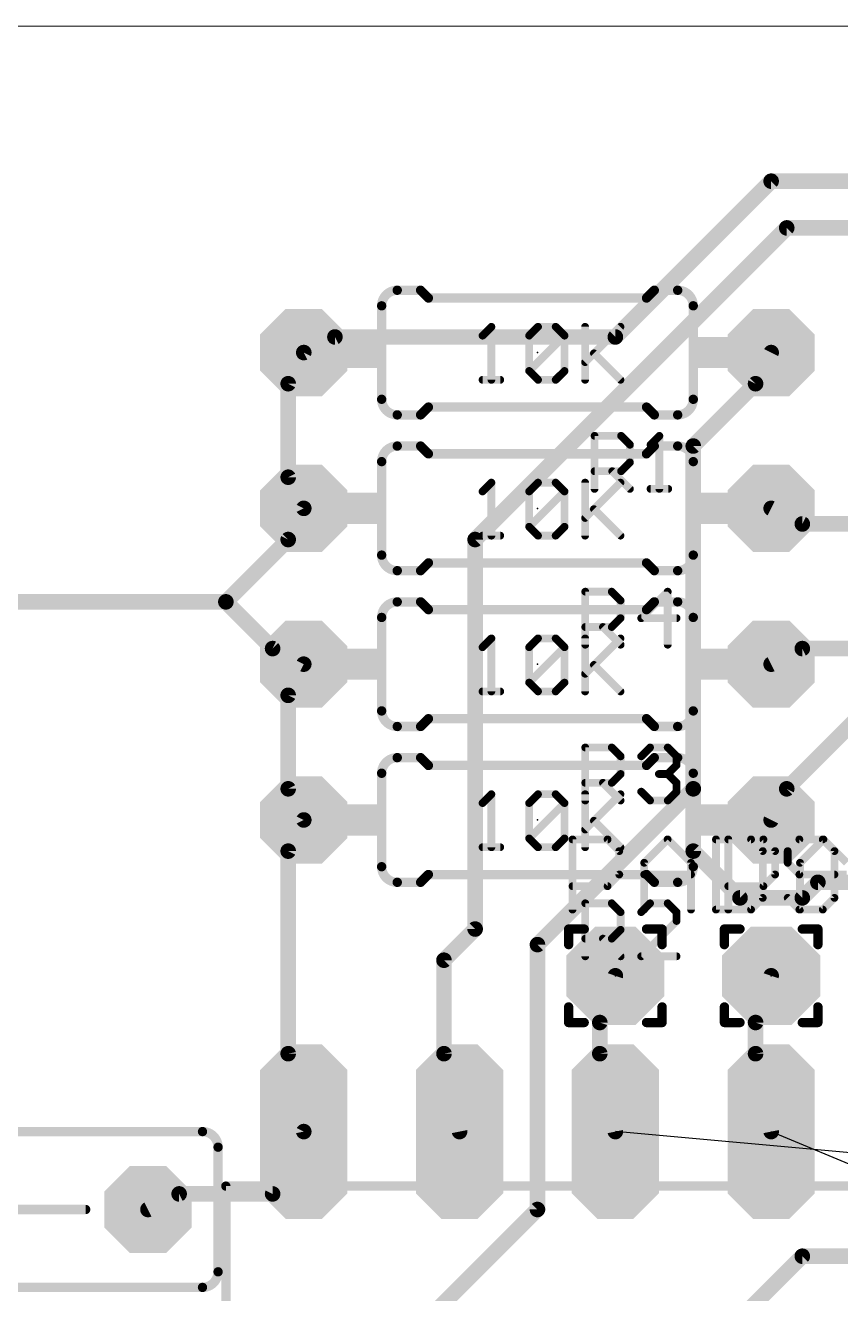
# Model space of a CAD drawing. Extents: x 0 to 127, y -4 to 62.
# Drawn here: x 56.42 to 69.71, y 41.81 to 62.48 of the extents above; entities that cross this region are included whole.
import ezdxf

# ---------------------------------------------------------------- set-up
doc = ezdxf.new("R2010")
doc.units = 0
for name, color, linetype in [('16', 172, 'CONTINUOUS'), ('17', 92, 'CONTINUOUS'), ('19', 52, 'CONTINUOUS'), ('20', 7, 'CONTINUOUS'), ('21', 253, 'CONTINUOUS'), ('23', 7, 'CONTINUOUS'), ('25', 253, 'CONTINUOUS'), ('27', 253, 'CONTINUOUS'), ('51', 253, 'CONTINUOUS')]:
    doc.layers.add(name, color=color, linetype=linetype)

# ---------------------------------------------------------------- blocks, each defined once
blk = doc.blocks.new('OCTAGONP')
at = {"const_width": 0.5}
blk.add_lwpolyline([(-0.25, -0.1036), (-0.25, 0.1036), (-0.1036, 0.25), (0.1036, 0.25), (0.25, 0.1036), (0.25, -0.1036), (0.1036, -0.25), (-0.1036, -0.25), (-0.25, -0.1036), (-0.25, 0.1036)], dxfattribs=at)
blk = doc.blocks.new('LONGP100')
at = {"const_width": 0.5}
blk.add_lwpolyline([(-0.75, -0.1036), (-0.75, 0.1036), (-0.6036, 0.25), (0.6036, 0.25), (0.75, 0.1036), (0.75, -0.1036), (0.6036, -0.25), (-0.6036, -0.25), (-0.75, -0.1036), (-0.75, 0.1036)], dxfattribs=at)
blk = doc.blocks.new('RECT')
blk.add_solid([(-0.5, -0.5), (0.5, -0.5), (-0.5, 0.5), (0.5, 0.5)])

msp = doc.modelspace()

# ---------------------------------------------------------------- linework, layer by layer
at = {"layer": '16', "const_width": 0.254}
for points in [[(68.58, 59.944), (66.04, 57.404)], [(84.582, 59.944), (68.58, 59.944)], [(63.754, 54.102), (68.834, 59.182)], [(68.834, 59.182), (84.328, 59.182)], [(61.468, 57.404), (60.96, 57.15)], [(66.04, 57.404), (61.468, 57.404)], [(60.96, 57.15), (60.706, 56.642)], [(68.326, 56.642), (68.58, 57.15)], [(60.706, 56.642), (60.706, 55.118)], [(67.31, 55.626), (68.326, 56.642)], [(67.31, 50.038), (67.31, 55.626)], [(60.706, 55.118), (60.96, 54.61)], [(60.96, 54.61), (60.706, 54.102)], [(69.088, 54.356), (68.58, 54.61)], [(74.422, 54.356), (69.088, 54.356)], [(60.706, 54.102), (59.69, 53.086)], [(63.754, 47.752), (63.754, 54.102)], [(59.69, 53.086), (53.848, 53.086)], [(59.69, 53.086), (60.452, 52.324)], [(60.452, 52.324), (60.96, 52.07)], [(68.58, 52.07), (69.088, 52.324)], [(69.088, 52.324), (73.914, 52.324)], [(60.96, 52.07), (60.706, 51.562)], [(60.706, 51.562), (60.706, 50.038)], [(70.358, 51.562), (68.834, 50.038)], [(60.706, 50.038), (60.96, 49.53)], [(64.77, 47.498), (67.31, 50.038)], [(67.31, 50.038), (67.31, 49.022)], [(68.834, 50.038), (68.58, 49.53)], [(60.96, 49.53), (60.706, 49.022)], [(60.706, 49.022), (60.706, 45.72)], [(67.31, 49.022), (68.072, 48.26)], [(69.088, 48.26), (69.342, 48.514)], [(69.342, 48.514), (70.612, 48.514)], [(68.072, 48.26), (69.088, 48.26)], [(63.246, 47.244), (63.754, 47.752)], [(64.77, 43.18), (64.77, 47.498)], [(63.246, 45.72), (63.246, 47.244)], [(65.786, 46.228), (66.04, 46.99)], [(68.326, 46.228), (68.58, 46.99)], [(65.786, 45.72), (65.786, 46.228)], [(68.326, 45.72), (68.326, 46.228)], [(60.706, 45.72), (60.96, 44.45)], [(63.5, 44.45), (63.246, 45.72)], [(66.04, 44.45), (65.786, 45.72)], [(68.58, 44.45), (68.326, 45.72)], [(60.96, 44.45), (60.452, 43.434)], [(58.928, 43.434), (58.42, 43.18)], [(60.452, 43.434), (58.928, 43.434)], [(59.69, 38.1), (64.77, 43.18)], [(64.516, 37.846), (69.088, 42.418)], [(69.088, 42.418), (81.788, 42.418)]]:
    msp.add_lwpolyline(points, dxfattribs=at)
at = {"layer": '16', "const_width": 0.127}
for points in [[(68.58, 60.0075, 1), (68.58, 59.8805)], [(68.6249, 59.8991, 1), (68.5351, 59.9889)], [(68.834, 59.2455, 1), (68.834, 59.1185)], [(68.8789, 59.1371, 1), (68.7891, 59.2269)], [(61.468, 57.4675, 1), (61.468, 57.3405)], [(61.4964, 57.3472, 1), (61.4396, 57.4608)], [(65.9951, 57.4489, 1), (66.0849, 57.3591)], [(66.04, 57.3405, 1), (66.04, 57.4675)], [(61.0168, 57.1216, 1), (60.9032, 57.1784)], [(68.6368, 57.1216, 1), (68.5232, 57.1784)], [(60.9316, 57.2068, 1), (60.9884, 57.0932)], [(60.7695, 56.642, 1), (60.6425, 56.642)], [(60.6492, 56.6704, 1), (60.7628, 56.6136)], [(68.2692, 56.6704, 1), (68.3828, 56.6136)], [(68.3709, 56.5971, 1), (68.2811, 56.6869)], [(67.3735, 55.626, 1), (67.2465, 55.626)], [(67.2651, 55.6709, 1), (67.3549, 55.5811)], [(60.7628, 55.1464, 1), (60.6492, 55.0896)], [(60.6425, 55.118, 1), (60.7695, 55.118)], [(61.0168, 54.5816, 1), (60.9032, 54.6384)], [(60.9032, 54.5816, 1), (61.0168, 54.6384)], [(68.6084, 54.6668, 1), (68.5516, 54.5532)], [(69.088, 54.4195, 1), (69.088, 54.2925)], [(69.0596, 54.2992, 1), (69.1164, 54.4128)], [(60.6492, 54.1304, 1), (60.7628, 54.0736)], [(60.7509, 54.0571, 1), (60.6611, 54.1469)], [(63.8175, 54.102, 1), (63.6905, 54.102)], [(63.7091, 54.1469, 1), (63.7989, 54.0571)], [(59.7349, 53.1309, 1), (59.6451, 53.0411)], [(59.6451, 53.1309, 1), (59.7349, 53.0411)], [(59.69, 53.0225, 1), (59.69, 53.1495)], [(60.4804, 52.3808, 1), (60.4236, 52.2672)], [(60.4071, 52.2791, 1), (60.4969, 52.3689)], [(69.088, 52.3875, 1), (69.088, 52.2605)], [(69.1164, 52.2672, 1), (69.0596, 52.3808)], [(61.0168, 52.0416, 1), (60.9032, 52.0984)], [(60.9316, 52.0132, 1), (60.9884, 52.1268)], [(68.5516, 52.1268, 1), (68.6084, 52.0132)], [(60.7695, 51.562, 1), (60.6425, 51.562)], [(60.6492, 51.5904, 1), (60.7628, 51.5336)], [(60.7628, 50.0664, 1), (60.6492, 50.0096)], [(60.6425, 50.038, 1), (60.7695, 50.038)], [(67.3735, 50.038, 1), (67.2465, 50.038)], [(67.2465, 50.038, 1), (67.3735, 50.038)], [(67.3549, 49.9931, 1), (67.2651, 50.0829)], [(68.7891, 50.0829, 1), (68.8789, 49.9931)], [(68.8908, 50.0096, 1), (68.7772, 50.0664)], [(61.0168, 49.5016, 1), (60.9032, 49.5584)], [(60.9032, 49.5016, 1), (61.0168, 49.5584)], [(68.5232, 49.5584, 1), (68.6368, 49.5016)], [(60.7695, 49.022, 1), (60.6425, 49.022)], [(60.6492, 49.0504, 1), (60.7628, 48.9936)], [(67.3549, 49.0669, 1), (67.2651, 48.9771)], [(67.2465, 49.022, 1), (67.3735, 49.022)], [(69.342, 48.5775, 1), (69.342, 48.4505)], [(69.3869, 48.4691, 1), (69.2971, 48.5589)], [(68.072, 48.3235, 1), (68.072, 48.1965)], [(69.088, 48.1965, 1), (69.088, 48.3235)], [(68.0271, 48.2151, 1), (68.1169, 48.3049)], [(69.0431, 48.3049, 1), (69.1329, 48.2151)], [(63.6905, 47.752, 1), (63.8175, 47.752)], [(63.7989, 47.7071, 1), (63.7091, 47.7969)], [(64.8335, 47.498, 1), (64.7065, 47.498)], [(64.7251, 47.5429, 1), (64.8149, 47.4531)], [(63.3095, 47.244, 1), (63.1825, 47.244)], [(63.2011, 47.2889, 1), (63.2909, 47.1991)], [(66.1002, 46.9699, 1), (65.9798, 47.0101)], [(68.6402, 46.9699, 1), (68.5198, 47.0101)], [(65.8495, 46.228, 1), (65.7225, 46.228)], [(68.3895, 46.228, 1), (68.2625, 46.228)], [(65.7258, 46.2481, 1), (65.8462, 46.2079)], [(68.2658, 46.2481, 1), (68.3862, 46.2079)], [(60.7683, 45.7325, 1), (60.6437, 45.7075)], [(60.6425, 45.72, 1), (60.7695, 45.72)], [(63.3083, 45.7325, 1), (63.1837, 45.7075)], [(63.1825, 45.72, 1), (63.3095, 45.72)], [(65.8483, 45.7325, 1), (65.7237, 45.7075)], [(65.7225, 45.72, 1), (65.8495, 45.72)], [(68.3883, 45.7325, 1), (68.2637, 45.7075)], [(68.2625, 45.72, 1), (68.3895, 45.72)], [(60.8977, 44.4375, 1), (61.0223, 44.4625)], [(61.0168, 44.4216, 1), (60.9032, 44.4784)], [(63.4377, 44.4375, 1), (63.5623, 44.4625)], [(65.9777, 44.4375, 1), (66.1023, 44.4625)], [(68.5177, 44.4375, 1), (68.6423, 44.4625)], [(58.928, 43.4975, 1), (58.928, 43.3705)], [(58.9564, 43.3772, 1), (58.8996, 43.4908)], [(60.3952, 43.4624, 1), (60.5088, 43.4056)], [(60.452, 43.3705, 1), (60.452, 43.4975)], [(58.3916, 43.2368, 1), (58.4484, 43.1232)], [(64.7065, 43.18, 1), (64.8335, 43.18)], [(64.8149, 43.1351, 1), (64.7251, 43.2249)], [(69.088, 42.4815, 1), (69.088, 42.3545)], [(69.1329, 42.3731, 1), (69.0431, 42.4629)]]:
    msp.add_lwpolyline(points, format="xyb", dxfattribs=at)
at = {"layer": '19'}
for p, q in [((93.98, 41.91), (66.04, 44.45)), ((68.58, 44.45), (89.408, 35.814))]:
    msp.add_line(p, q, dxfattribs=at)
at = {"layer": '20'}
msp.add_line((126.985, 62.446), (20.066, 62.484), dxfattribs=at)
at = {"layer": '21'}
for points, const_width in [([(62.484, 58.166, 0.4142), (62.23, 57.912)], 0.1524), ([(62.484, 58.2041, 1), (62.484, 58.1279)], 0.0762), ([(62.484, 58.1279, 1), (62.484, 58.2041)], 0.0762), ([(62.8919, 58.1929, 1), (62.8381, 58.1391)], 0.0762), ([(62.865, 58.1279, 1), (62.865, 58.2041)], 0.0762), ([(62.992, 58.0771, 1), (62.992, 58.0009)], 0.0762), ([(62.9651, 58.0121, 1), (63.0189, 58.0659)], 0.0762), ([(66.5211, 58.0659, 1), (66.5749, 58.0121)], 0.0762), ([(66.548, 58.0009, 1), (66.548, 58.0771)], 0.0762), ([(66.675, 58.2041, 1), (66.675, 58.1279)], 0.0762), ([(66.7019, 58.1391, 1), (66.6481, 58.1929)], 0.0762), ([(67.31, 57.912, 0.4142), (67.056, 58.166)], 0.1524), ([(67.056, 58.2041, 1), (67.056, 58.1279)], 0.0762), ([(67.056, 58.1279, 1), (67.056, 58.2041)], 0.0762), ([(62.2681, 57.912, 1), (62.1919, 57.912)], 0.0762), ([(62.1919, 57.912, 1), (62.2681, 57.912)], 0.0762), ([(67.3481, 57.912, 1), (67.2719, 57.912)], 0.0762), ([(67.2719, 57.912, 1), (67.3481, 57.912)], 0.0762), ([(62.23, 56.388, 0.4142), (62.484, 56.134)], 0.1524), ([(62.2681, 56.388, 1), (62.1919, 56.388)], 0.0762), ([(67.056, 56.134, 0.4142), (67.31, 56.388)], 0.1524), ([(67.3481, 56.388, 1), (67.2719, 56.388)], 0.0762), ([(62.1919, 56.388, 1), (62.2681, 56.388)], 0.0762), ([(62.992, 56.2991, 1), (62.992, 56.2229)], 0.0762), ([(63.0189, 56.2341, 1), (62.9651, 56.2879)], 0.0762), ([(66.5749, 56.2879, 1), (66.5211, 56.2341)], 0.0762), ([(66.548, 56.2229, 1), (66.548, 56.2991)], 0.0762), ([(67.2719, 56.388, 1), (67.3481, 56.388)], 0.0762), ([(62.484, 56.1721, 1), (62.484, 56.0959)], 0.0762), ([(62.484, 56.0959, 1), (62.484, 56.1721)], 0.0762), ([(62.8381, 56.1609, 1), (62.8919, 56.1071)], 0.0762), ([(62.865, 56.0959, 1), (62.865, 56.1721)], 0.0762), ([(66.675, 56.1721, 1), (66.675, 56.0959)], 0.0762), ([(66.6481, 56.1071, 1), (66.7019, 56.1609)], 0.0762), ([(67.056, 56.1721, 1), (67.056, 56.0959)], 0.0762), ([(67.056, 56.0959, 1), (67.056, 56.1721)], 0.0762), ([(62.484, 55.626, 0.4142), (62.23, 55.372)], 0.1524), ([(62.484, 55.6641, 1), (62.484, 55.5879)], 0.0762), ([(62.484, 55.5879, 1), (62.484, 55.6641)], 0.0762), ([(62.8919, 55.6529, 1), (62.8381, 55.5991)], 0.0762), ([(62.865, 55.5879, 1), (62.865, 55.6641)], 0.0762), ([(66.675, 55.6641, 1), (66.675, 55.5879)], 0.0762), ([(66.7019, 55.5991, 1), (66.6481, 55.6529)], 0.0762), ([(67.31, 55.372, 0.4142), (67.056, 55.626)], 0.1524), ([(67.056, 55.6641, 1), (67.056, 55.5879)], 0.0762), ([(67.056, 55.5879, 1), (67.056, 55.6641)], 0.0762), ([(62.2681, 55.372, 1), (62.1919, 55.372)], 0.0762), ([(62.992, 55.5371, 1), (62.992, 55.4609)], 0.0762), ([(62.9651, 55.4721, 1), (63.0189, 55.5259)], 0.0762), ([(66.5211, 55.5259, 1), (66.5749, 55.4721)], 0.0762), ([(66.548, 55.4609, 1), (66.548, 55.5371)], 0.0762), ([(67.3481, 55.372, 1), (67.2719, 55.372)], 0.0762), ([(62.1919, 55.372, 1), (62.2681, 55.372)], 0.0762), ([(67.2719, 55.372, 1), (67.3481, 55.372)], 0.0762), ([(62.23, 53.848, 0.4142), (62.484, 53.594)], 0.1524), ([(62.2681, 53.848, 1), (62.1919, 53.848)], 0.0762), ([(62.1919, 53.848, 1), (62.2681, 53.848)], 0.0762), ([(62.992, 53.7591, 1), (62.992, 53.6829)], 0.0762), ([(63.0189, 53.6941, 1), (62.9651, 53.7479)], 0.0762), ([(66.5749, 53.7479, 1), (66.5211, 53.6941)], 0.0762), ([(66.548, 53.6829, 1), (66.548, 53.7591)], 0.0762), ([(67.056, 53.594, 0.4142), (67.31, 53.848)], 0.1524), ([(67.3481, 53.848, 1), (67.2719, 53.848)], 0.0762), ([(67.2719, 53.848, 1), (67.3481, 53.848)], 0.0762), ([(62.484, 53.6321, 1), (62.484, 53.5559)], 0.0762), ([(62.484, 53.5559, 1), (62.484, 53.6321)], 0.0762), ([(62.8381, 53.6209, 1), (62.8919, 53.5671)], 0.0762), ([(62.865, 53.5559, 1), (62.865, 53.6321)], 0.0762), ([(66.675, 53.6321, 1), (66.675, 53.5559)], 0.0762), ([(66.6481, 53.5671, 1), (66.7019, 53.6209)], 0.0762), ([(67.056, 53.6321, 1), (67.056, 53.5559)], 0.0762), ([(67.056, 53.5559, 1), (67.056, 53.6321)], 0.0762), ([(62.484, 53.086, 0.4142), (62.23, 52.832)], 0.1524), ([(62.484, 53.1241, 1), (62.484, 53.0479)], 0.0762), ([(62.484, 53.0479, 1), (62.484, 53.1241)], 0.0762), ([(62.8919, 53.1129, 1), (62.8381, 53.0591)], 0.0762), ([(62.865, 53.0479, 1), (62.865, 53.1241)], 0.0762), ([(66.675, 53.1241, 1), (66.675, 53.0479)], 0.0762), ([(66.7019, 53.0591, 1), (66.6481, 53.1129)], 0.0762), ([(67.31, 52.832, 0.4142), (67.056, 53.086)], 0.1524), ([(67.056, 53.1241, 1), (67.056, 53.0479)], 0.0762), ([(67.056, 53.0479, 1), (67.056, 53.1241)], 0.0762), ([(62.992, 52.9971, 1), (62.992, 52.9209)], 0.0762), ([(62.9651, 52.9321, 1), (63.0189, 52.9859)], 0.0762), ([(66.5211, 52.9859, 1), (66.5749, 52.9321)], 0.0762), ([(66.548, 52.9209, 1), (66.548, 52.9971)], 0.0762), ([(62.2681, 52.832, 1), (62.1919, 52.832)], 0.0762), ([(62.1919, 52.832, 1), (62.2681, 52.832)], 0.0762), ([(67.3481, 52.832, 1), (67.2719, 52.832)], 0.0762), ([(67.2719, 52.832, 1), (67.3481, 52.832)], 0.0762), ([(62.23, 51.308, 0.4142), (62.484, 51.054)], 0.1524), ([(62.2681, 51.308, 1), (62.1919, 51.308)], 0.0762), ([(62.1919, 51.308, 1), (62.2681, 51.308)], 0.0762), ([(67.056, 51.054, 0.4142), (67.31, 51.308)], 0.1524), ([(67.3481, 51.308, 1), (67.2719, 51.308)], 0.0762), ([(67.2719, 51.308, 1), (67.3481, 51.308)], 0.0762), ([(62.484, 51.0921, 1), (62.484, 51.0159)], 0.0762), ([(62.484, 51.0159, 1), (62.484, 51.0921)], 0.0762), ([(62.8381, 51.0809, 1), (62.8919, 51.0271)], 0.0762), ([(62.865, 51.0159, 1), (62.865, 51.0921)], 0.0762), ([(62.992, 51.2191, 1), (62.992, 51.1429)], 0.0762), ([(63.0189, 51.1541, 1), (62.9651, 51.2079)], 0.0762), ([(66.5749, 51.2079, 1), (66.5211, 51.1541)], 0.0762), ([(66.548, 51.1429, 1), (66.548, 51.2191)], 0.0762), ([(66.675, 51.0921, 1), (66.675, 51.0159)], 0.0762), ([(66.6481, 51.0271, 1), (66.7019, 51.0809)], 0.0762), ([(67.056, 51.0921, 1), (67.056, 51.0159)], 0.0762), ([(67.056, 51.0159, 1), (67.056, 51.0921)], 0.0762), ([(62.484, 50.546, 0.4142), (62.23, 50.292)], 0.1524), ([(62.484, 50.5841, 1), (62.484, 50.5079)], 0.0762), ([(62.484, 50.5079, 1), (62.484, 50.5841)], 0.0762), ([(62.8919, 50.5729, 1), (62.8381, 50.5191)], 0.0762), ([(62.865, 50.5079, 1), (62.865, 50.5841)], 0.0762), ([(62.992, 50.4571, 1), (62.992, 50.3809)], 0.0762), ([(62.9651, 50.3921, 1), (63.0189, 50.4459)], 0.0762), ([(66.5211, 50.4459, 1), (66.5749, 50.3921)], 0.0762), ([(66.548, 50.3809, 1), (66.548, 50.4571)], 0.0762), ([(66.675, 50.5841, 1), (66.675, 50.5079)], 0.0762), ([(66.7019, 50.5191, 1), (66.6481, 50.5729)], 0.0762), ([(67.31, 50.292, 0.4142), (67.056, 50.546)], 0.1524), ([(67.056, 50.5841, 1), (67.056, 50.5079)], 0.0762), ([(67.056, 50.5079, 1), (67.056, 50.5841)], 0.0762), ([(62.2681, 50.292, 1), (62.1919, 50.292)], 0.0762), ([(62.1919, 50.292, 1), (62.2681, 50.292)], 0.0762), ([(67.3481, 50.292, 1), (67.2719, 50.292)], 0.0762), ([(67.2719, 50.292, 1), (67.3481, 50.292)], 0.0762), ([(62.23, 48.768, 0.4142), (62.484, 48.514)], 0.1524), ([(62.2681, 48.768, 1), (62.1919, 48.768)], 0.0762), ([(62.1919, 48.768, 1), (62.2681, 48.768)], 0.0762), ([(67.056, 48.514, 0.4142), (67.31, 48.768)], 0.1524), ([(67.3481, 48.768, 1), (67.2719, 48.768)], 0.0762), ([(67.2719, 48.768, 1), (67.3481, 48.768)], 0.0762), ([(62.484, 48.5521, 1), (62.484, 48.4759)], 0.0762), ([(62.484, 48.4759, 1), (62.484, 48.5521)], 0.0762), ([(62.865, 48.4759, 1), (62.865, 48.5521)], 0.0762), ([(62.992, 48.6791, 1), (62.992, 48.6029)], 0.0762), ([(63.0189, 48.6141, 1), (62.9651, 48.6679)], 0.0762), ([(66.5749, 48.6679, 1), (66.5211, 48.6141)], 0.0762), ([(66.548, 48.6029, 1), (66.548, 48.6791)], 0.0762), ([(66.675, 48.5521, 1), (66.675, 48.4759)], 0.0762), ([(67.056, 48.5521, 1), (67.056, 48.4759)], 0.0762), ([(67.056, 48.4759, 1), (67.056, 48.5521)], 0.0762), ([(62.8381, 48.5409, 1), (62.8919, 48.4871)], 0.0762), ([(66.6481, 48.4871, 1), (66.7019, 48.5409)], 0.0762), ([(65.278, 47.7901, 1), (65.278, 47.7139)], 0.0762), ([(65.3161, 47.752, 1), (65.2399, 47.752)], 0.0762), ([(65.532, 47.7139, 1), (65.532, 47.7901)], 0.0762), ([(66.548, 47.7901, 1), (66.548, 47.7139)], 0.0762), ([(66.8401, 47.752, 1), (66.7639, 47.752)], 0.0762), ([(66.802, 47.7139, 1), (66.802, 47.7901)], 0.0762), ([(67.818, 47.7901, 1), (67.818, 47.7139)], 0.0762), ([(67.8561, 47.752, 1), (67.7799, 47.752)], 0.0762), ([(68.072, 47.7139, 1), (68.072, 47.7901)], 0.0762), ([(69.088, 47.7901, 1), (69.088, 47.7139)], 0.0762), ([(69.3801, 47.752, 1), (69.3039, 47.752)], 0.0762), ([(69.342, 47.7139, 1), (69.342, 47.7901)], 0.0762), ([(65.2399, 47.498, 1), (65.3161, 47.498)], 0.0762), ([(66.7639, 47.498, 1), (66.8401, 47.498)], 0.0762), ([(67.7799, 47.498, 1), (67.8561, 47.498)], 0.0762), ([(69.3039, 47.498, 1), (69.3801, 47.498)], 0.0762), ([(65.3161, 46.482, 1), (65.2399, 46.482)], 0.0762), ([(66.8401, 46.482, 1), (66.7639, 46.482)], 0.0762), ([(67.8561, 46.482, 1), (67.7799, 46.482)], 0.0762), ([(69.3801, 46.482, 1), (69.3039, 46.482)], 0.0762), ([(65.278, 46.2661, 1), (65.278, 46.1899)], 0.0762), ([(65.2399, 46.228, 1), (65.3161, 46.228)], 0.0762), ([(65.532, 46.1899, 1), (65.532, 46.2661)], 0.0762), ([(66.548, 46.2661, 1), (66.548, 46.1899)], 0.0762), ([(66.7639, 46.228, 1), (66.8401, 46.228)], 0.0762), ([(66.802, 46.1899, 1), (66.802, 46.2661)], 0.0762), ([(67.818, 46.2661, 1), (67.818, 46.1899)], 0.0762), ([(67.7799, 46.228, 1), (67.8561, 46.228)], 0.0762), ([(68.072, 46.1899, 1), (68.072, 46.2661)], 0.0762), ([(69.088, 46.2661, 1), (69.088, 46.1899)], 0.0762), ([(69.3039, 46.228, 1), (69.3801, 46.228)], 0.0762), ([(69.342, 46.1899, 1), (69.342, 46.2661)], 0.0762), ([(59.563, 44.196, 0.4142), (59.309, 44.45)], 0.1524), ([(59.309, 44.4881, 1), (59.309, 44.4119)], 0.0762), ([(59.309, 44.4119, 1), (59.309, 44.4881)], 0.0762), ([(59.6011, 44.196, 1), (59.5249, 44.196)], 0.0762), ([(59.5249, 44.196, 1), (59.6011, 44.196)], 0.0762), ([(59.69, 43.5991, 1), (59.69, 43.5229)], 0.0762), ([(59.7281, 43.561, 1), (59.6519, 43.561)], 0.0762), ([(57.404, 43.1419, 1), (57.404, 43.2181)], 0.0762), ([(59.309, 41.91, 0.4142), (59.563, 42.164)], 0.1524), ([(59.6011, 42.164, 1), (59.5249, 42.164)], 0.0762), ([(59.5249, 42.164, 1), (59.6011, 42.164)], 0.0762), ([(59.309, 41.9481, 1), (59.309, 41.8719)], 0.0762), ([(59.309, 41.8719, 1), (59.309, 41.9481)], 0.0762)]:
    msp.add_lwpolyline(points, format="xyb", dxfattribs=dict(at, const_width=const_width))
at = {"layer": '21', "const_width": 0.1524}
for points in [[(62.484, 58.166), (62.865, 58.166)], [(62.992, 58.039), (62.865, 58.166)], [(62.992, 58.039), (66.548, 58.039)], [(66.548, 58.039), (66.675, 58.166)], [(67.056, 58.166), (66.675, 58.166)], [(62.23, 57.912), (62.23, 56.388)], [(67.31, 57.912), (67.31, 56.388)], [(62.992, 56.261), (62.865, 56.134)], [(62.992, 56.261), (66.548, 56.261)], [(66.548, 56.261), (66.675, 56.134)], [(62.484, 56.134), (62.865, 56.134)], [(67.056, 56.134), (66.675, 56.134)], [(62.484, 55.626), (62.865, 55.626)], [(62.992, 55.499), (62.865, 55.626)], [(66.548, 55.499), (66.675, 55.626)], [(67.056, 55.626), (66.675, 55.626)], [(62.23, 55.372), (62.23, 53.848)], [(62.992, 55.499), (66.548, 55.499)], [(67.31, 55.372), (67.31, 53.848)], [(62.992, 53.721), (62.865, 53.594)], [(62.992, 53.721), (66.548, 53.721)], [(66.548, 53.721), (66.675, 53.594)], [(62.484, 53.594), (62.865, 53.594)], [(67.056, 53.594), (66.675, 53.594)], [(62.484, 53.086), (62.865, 53.086)], [(62.992, 52.959), (62.865, 53.086)], [(66.548, 52.959), (66.675, 53.086)], [(67.056, 53.086), (66.675, 53.086)], [(62.992, 52.959), (66.548, 52.959)], [(62.23, 52.832), (62.23, 51.308)], [(67.31, 52.832), (67.31, 51.308)], [(62.484, 51.054), (62.865, 51.054)], [(62.992, 51.181), (62.865, 51.054)], [(62.992, 51.181), (66.548, 51.181)], [(66.548, 51.181), (66.675, 51.054)], [(67.056, 51.054), (66.675, 51.054)], [(62.484, 50.546), (62.865, 50.546)], [(62.992, 50.419), (62.865, 50.546)], [(62.992, 50.419), (66.548, 50.419)], [(66.548, 50.419), (66.675, 50.546)], [(67.056, 50.546), (66.675, 50.546)], [(62.23, 50.292), (62.23, 48.768)], [(67.31, 50.292), (67.31, 48.768)], [(62.484, 48.514), (62.865, 48.514)], [(62.992, 48.641), (62.865, 48.514)], [(62.992, 48.641), (66.548, 48.641)], [(66.548, 48.641), (66.675, 48.514)], [(67.056, 48.514), (66.675, 48.514)], [(65.278, 47.752), (65.532, 47.752)], [(65.278, 47.752), (65.278, 47.498)], [(66.802, 47.752), (66.548, 47.752)], [(66.802, 47.752), (66.802, 47.498)], [(67.818, 47.752), (68.072, 47.752)], [(67.818, 47.752), (67.818, 47.498)], [(69.342, 47.752), (69.088, 47.752)], [(69.342, 47.752), (69.342, 47.498)], [(65.278, 46.228), (65.278, 46.482)], [(66.802, 46.482), (66.802, 46.228)], [(67.818, 46.228), (67.818, 46.482)], [(69.342, 46.482), (69.342, 46.228)], [(65.532, 46.228), (65.278, 46.228)], [(66.802, 46.228), (66.548, 46.228)], [(68.072, 46.228), (67.818, 46.228)], [(69.342, 46.228), (69.088, 46.228)], [(59.309, 44.45), (52.451, 44.45)], [(59.563, 42.164), (59.563, 44.196)], [(80.01, 43.561), (59.69, 43.561)], [(59.69, 43.561), (59.69, 41.656)], [(56.2102, 43.18), (57.404, 43.18)], [(52.451, 41.91), (59.309, 41.91)]]:
    msp.add_lwpolyline(points, dxfattribs=at)
at = {"layer": '23'}
for p in [(64.77, 57.15), (64.77, 54.61), (64.77, 52.07), (64.77, 49.53), (66.04, 46.99), (68.58, 46.99)]:
    msp.add_point(p, dxfattribs=at)
at = {"layer": '25', "const_width": 0.0635}
for points in [[(65.7013, 55.8236, 1), (65.7013, 55.7601)], [(65.7331, 55.7918, 1), (65.6696, 55.7918)], [(66.1559, 55.8143, 1), (66.1109, 55.7693)], [(66.1334, 55.7601, 1), (66.1334, 55.8236)], [(66.7892, 55.7918, 1), (66.7257, 55.7918)], [(66.7799, 55.7694, 1), (66.7349, 55.8142)], [(66.3093, 55.6477, 1), (66.2458, 55.6477)], [(66.255, 55.6252, 1), (66.3, 55.6702)], [(66.5909, 55.6701, 1), (66.6359, 55.6253)], [(66.2999, 55.3371, 1), (66.2551, 55.3821)], [(65.7013, 55.2474, 1), (65.7013, 55.1839)], [(66.0119, 55.2381, 1), (65.9669, 55.1931)], [(66.111, 55.2381, 1), (66.1558, 55.1931)], [(66.1334, 55.1839, 1), (66.1334, 55.2474)], [(66.2458, 55.3596, 1), (66.3093, 55.3596)], [(65.6696, 54.9275, 1), (65.7331, 54.9275)], [(66.255, 54.905, 1), (66.3, 54.95)], [(66.6134, 54.9593, 1), (66.6134, 54.8958)], [(66.7257, 54.9275, 1), (66.7892, 54.9275)], [(66.9015, 54.8958, 1), (66.9015, 54.9593)], [(65.5493, 53.2836, 1), (65.5493, 53.2201)], [(65.5811, 53.2518, 1), (65.5176, 53.2518)], [(66.0039, 53.2743, 1), (65.9589, 53.2293)], [(65.9814, 53.2201, 1), (65.9814, 53.2836)], [(66.1573, 53.1077, 1), (66.0938, 53.1077)], [(66.103, 53.0852, 1), (66.148, 53.1302)], [(66.9253, 53.2518, 1), (66.8618, 53.2518)], [(66.916, 53.2294, 1), (66.871, 53.2742)], [(65.5493, 52.7074, 1), (65.5493, 52.6439)], [(65.8599, 52.6981, 1), (65.8149, 52.6531)], [(65.959, 52.6981, 1), (66.0038, 52.6531)], [(65.9814, 52.6439, 1), (65.9814, 52.7074)], [(66.0938, 52.8196, 1), (66.1573, 52.8196)], [(66.1479, 52.7971, 1), (66.1031, 52.8421)], [(66.4614, 52.8514, 1), (66.4614, 52.7878)], [(66.4389, 52.842, 1), (66.4839, 52.7972)], [(67.0376, 52.7878, 1), (67.0376, 52.8514)], [(65.5176, 52.3875, 1), (65.5811, 52.3875)], [(66.103, 52.365, 1), (66.148, 52.41)], [(66.8618, 52.3875, 1), (66.9253, 52.3875)], [(65.5493, 50.7436, 1), (65.5493, 50.6801)], [(65.5811, 50.7118, 1), (65.5176, 50.7118)], [(66.0039, 50.7343, 1), (65.9589, 50.6893)], [(65.9814, 50.6801, 1), (65.9814, 50.7436)], [(66.6054, 50.7436, 1), (66.6054, 50.6801)], [(66.6279, 50.6894, 1), (66.5829, 50.7342)], [(66.916, 50.7343, 1), (66.871, 50.6893)], [(66.8935, 50.6801, 1), (66.8935, 50.7436)], [(66.1573, 50.5677, 1), (66.0938, 50.5677)], [(66.103, 50.5452, 1), (66.148, 50.5902)], [(66.4389, 50.5901, 1), (66.4839, 50.5453)], [(67.0694, 50.5677, 1), (67.0058, 50.5677)], [(67.0058, 50.4237, 1), (67.0694, 50.4237)], [(67.0151, 50.5452, 1), (67.0601, 50.5902)], [(67.0601, 50.4012, 1), (67.0151, 50.4462)], [(66.0938, 50.2796, 1), (66.1573, 50.2796)], [(66.1479, 50.2571, 1), (66.1031, 50.3021)], [(66.7495, 50.3114, 1), (66.7495, 50.2479)], [(66.871, 50.3021, 1), (66.916, 50.2571)], [(66.9159, 50.3021, 1), (66.8711, 50.2571)], [(66.8935, 50.2479, 1), (66.8935, 50.3114)], [(65.5493, 50.1674, 1), (65.5493, 50.1039)], [(65.8599, 50.1581, 1), (65.8149, 50.1131)], [(65.959, 50.1581, 1), (66.0038, 50.1131)], [(65.9814, 50.1039, 1), (65.9814, 50.1674)], [(66.4839, 50.014, 1), (66.4389, 49.969)], [(67.0694, 50.1356, 1), (67.0058, 50.1356)], [(67.0152, 50.1131, 1), (67.06, 50.1581)], [(67.06, 49.969, 1), (67.0152, 50.014)], [(65.5176, 49.8475, 1), (65.5811, 49.8475)], [(66.103, 49.825, 1), (66.148, 49.87)], [(66.6054, 49.8793, 1), (66.6054, 49.8158)], [(66.5829, 49.825, 1), (66.6279, 49.87)], [(66.8711, 49.87, 1), (66.9159, 49.825)], [(66.8935, 49.8158, 1), (66.8935, 49.8793)], [(67.0058, 49.9915, 1), (67.0694, 49.9915)], [(65.3415, 49.2452, 1), (65.3415, 49.1816)], [(65.3732, 49.2134, 1), (65.3097, 49.2134)], [(65.9358, 49.2359, 1), (65.891, 49.1909)], [(65.9134, 49.1816, 1), (65.9134, 49.2452)], [(66.9146, 49.2359, 1), (66.8696, 49.1909)], [(66.9146, 49.1909, 1), (66.8696, 49.2359)], [(67.7119, 49.2134, 1), (67.6484, 49.2134)], [(67.6801, 49.2452, 1), (67.6801, 49.1816)], [(67.9133, 49.2134, 1), (67.8498, 49.2134)], [(67.8815, 49.2452, 1), (67.8815, 49.1816)], [(68.2744, 49.2359, 1), (68.2296, 49.1909)], [(68.252, 49.1816, 1), (68.252, 49.2452)], [(68.4758, 49.2359, 1), (68.431, 49.1909)], [(68.4534, 49.1816, 1), (68.4534, 49.2452)], [(69.04, 49.2452, 1), (69.04, 49.1816)], [(69.0625, 49.1909, 1), (69.0175, 49.2359)], [(69.4437, 49.2359, 1), (69.3989, 49.1909)], [(69.4546, 49.2359, 1), (69.4096, 49.1909)], [(69.4546, 49.1909, 1), (69.4096, 49.2359)], [(69.4213, 49.1816, 1), (69.4213, 49.2452)], [(66.1359, 49.0228, 1), (66.0724, 49.0228)], [(66.0817, 49.0003, 1), (66.1265, 49.0453)], [(68.4745, 49.0228, 1), (68.411, 49.0228)], [(68.4203, 49.0003, 1), (68.4651, 49.0453)], [(68.6759, 49.0228, 1), (68.6124, 49.0228)], [(68.6217, 49.0003, 1), (68.6665, 49.0453)], [(68.8269, 49.0453, 1), (68.8719, 49.0003)], [(68.8812, 49.0228, 1), (68.8177, 49.0228)], [(69.6438, 49.0228, 1), (69.5803, 49.0228)], [(69.5896, 49.0003, 1), (69.6344, 49.0453)], [(66.4883, 48.8546, 1), (66.5333, 48.8096)], [(66.5426, 48.8321, 1), (66.4791, 48.8321)], [(67.3052, 48.8321, 1), (67.2417, 48.8321)], [(67.2509, 48.8096, 1), (67.2959, 48.8546)], [(68.8719, 48.8545, 1), (68.8269, 48.8097)], [(68.8177, 48.8321, 1), (68.8812, 48.8321)], [(69.0283, 48.8546, 1), (69.0733, 48.8096)], [(69.0826, 48.8321, 1), (69.0191, 48.8321)], [(66.0724, 48.6414, 1), (66.1359, 48.6414)], [(66.1265, 48.6189, 1), (66.0817, 48.6639)], [(66.5108, 48.6732, 1), (66.5108, 48.6097)], [(67.2734, 48.6097, 1), (67.2734, 48.6732)], [(68.6124, 48.6414, 1), (68.6759, 48.6414)], [(68.6665, 48.6189, 1), (68.6217, 48.6639)], [(69.04, 48.6732, 1), (69.04, 48.6097)], [(69.0175, 48.619, 1), (69.0625, 48.6638)], [(69.0508, 48.6732, 1), (69.0508, 48.6097)], [(69.612, 48.6097, 1), (69.612, 48.6732)], [(65.3415, 48.4826, 1), (65.3415, 48.419)], [(65.891, 48.4733, 1), (65.9358, 48.4283)], [(65.9134, 48.419, 1), (65.9134, 48.4826)], [(67.8815, 48.4826, 1), (67.8815, 48.419)], [(68.431, 48.4733, 1), (68.4758, 48.4283)], [(68.4534, 48.419, 1), (68.4534, 48.4826)], [(65.5493, 48.2036, 1), (65.5493, 48.1401)], [(65.5811, 48.1718, 1), (65.5176, 48.1718)], [(66.0039, 48.1943, 1), (65.9589, 48.1493)], [(65.9814, 48.1401, 1), (65.9814, 48.2036)], [(66.6054, 48.2036, 1), (66.6054, 48.1401)], [(66.6279, 48.1494, 1), (66.5829, 48.1942)], [(66.916, 48.1943, 1), (66.871, 48.1493)], [(66.8935, 48.1401, 1), (66.8935, 48.2036)], [(68.411, 48.2601, 1), (68.4745, 48.2601)], [(68.4651, 48.2376, 1), (68.4203, 48.2826)], [(68.8719, 48.2826, 1), (68.8269, 48.2376)], [(69.5803, 48.2601, 1), (69.6438, 48.2601)], [(69.6344, 48.2376, 1), (69.5896, 48.2826)], [(65.3097, 48.0695, 1), (65.3732, 48.0695)], [(66.1573, 48.0277, 1), (66.0938, 48.0277)], [(66.103, 48.0052, 1), (66.148, 48.0502)], [(66.4389, 48.0501, 1), (66.4839, 48.0053)], [(66.4791, 48.0695, 1), (66.5426, 48.0695)], [(67.0694, 48.0277, 1), (67.0058, 48.0277)], [(67.0151, 48.0052, 1), (67.0601, 48.0502)], [(67.2417, 48.0695, 1), (67.3052, 48.0695)], [(67.6801, 48.1013, 1), (67.6801, 48.0378)], [(67.6484, 48.0695, 1), (67.7119, 48.0695)], [(67.8498, 48.0695, 1), (67.9133, 48.0695)], [(68.2296, 48.092, 1), (68.2744, 48.047)], [(68.252, 48.0378, 1), (68.252, 48.1013)], [(69.04, 48.1013, 1), (69.04, 48.0378)], [(69.0175, 48.047, 1), (69.0625, 48.092)], [(69.0191, 48.0695, 1), (69.0826, 48.0695)], [(69.3989, 48.092, 1), (69.4437, 48.047)], [(69.4213, 48.0378, 1), (69.4213, 48.1013)], [(66.0938, 47.7396, 1), (66.1573, 47.7396)], [(66.1479, 47.7171, 1), (66.1031, 47.7621)], [(67.0058, 47.8837, 1), (67.0694, 47.8837)], [(67.0601, 47.8612, 1), (67.0151, 47.9062)], [(65.5493, 47.6274, 1), (65.5493, 47.5639)], [(65.8599, 47.6181, 1), (65.8149, 47.5731)], [(65.959, 47.6181, 1), (66.0038, 47.5731)], [(65.9814, 47.5639, 1), (65.9814, 47.6274)], [(66.103, 47.285, 1), (66.148, 47.33)], [(66.4389, 47.33, 1), (66.4839, 47.285)], [(66.4614, 47.3393, 1), (66.4614, 47.2758)], [(67.0376, 47.2758, 1), (67.0376, 47.3393)], [(65.5176, 47.3075, 1), (65.5811, 47.3075)]]:
    msp.add_lwpolyline(points, format="xyb", dxfattribs=at)
at = {"layer": '25', "const_width": 0.127}
for points in [[(65.7013, 54.9275), (65.7013, 55.7918)], [(65.7013, 55.7918), (66.1334, 55.7918)], [(66.1334, 55.7918), (66.2775, 55.6477)], [(66.6134, 55.6477), (66.7574, 55.7918)], [(66.7574, 55.7918), (66.7574, 54.9275)], [(66.2775, 55.6477), (66.2775, 55.3596)], [(66.2775, 55.3596), (66.1334, 55.2156)], [(66.1334, 55.2156), (65.7013, 55.2156)], [(65.9894, 55.2156), (66.2775, 54.9275)], [(66.6134, 54.9275), (66.9015, 54.9275)], [(65.5493, 52.3875), (65.5493, 53.2518)], [(65.5493, 53.2518), (65.9814, 53.2518)], [(65.9814, 53.2518), (66.1255, 53.1077)], [(66.1255, 53.1077), (66.1255, 52.8196)], [(66.8935, 53.2518), (66.4614, 52.8196)], [(66.8935, 52.3875), (66.8935, 53.2518)], [(65.9814, 52.6756), (65.5493, 52.6756)], [(65.8374, 52.6756), (66.1255, 52.3875)], [(66.1255, 52.8196), (65.9814, 52.6756)], [(66.4614, 52.8196), (67.0376, 52.8196)], [(65.5493, 49.8475), (65.5493, 50.7118)], [(65.5493, 50.7118), (65.9814, 50.7118)], [(65.9814, 50.7118), (66.1255, 50.5677)], [(66.4614, 50.5677), (66.6054, 50.7118)], [(66.6054, 50.7118), (66.8935, 50.7118)], [(66.8935, 50.7118), (67.0376, 50.5677)], [(66.1255, 50.5677), (66.1255, 50.2796)], [(67.0376, 50.4237), (66.8935, 50.2796)], [(67.0376, 50.5677), (67.0376, 50.4237)], [(66.1255, 50.2796), (65.9814, 50.1356)], [(66.8935, 50.2796), (66.7495, 50.2796)], [(66.8935, 50.2796), (67.0376, 50.1356)], [(65.9814, 50.1356), (65.5493, 50.1356)], [(65.8374, 50.1356), (66.1255, 49.8475)], [(66.6054, 49.8475), (66.4614, 49.9915)], [(67.0376, 49.9915), (66.8935, 49.8475)], [(67.0376, 50.1356), (67.0376, 49.9915)], [(66.8935, 49.8475), (66.6054, 49.8475)], [(65.3415, 48.0695), (65.3415, 49.2134)], [(65.3415, 49.2134), (65.9134, 49.2134)], [(65.9134, 49.2134), (66.1041, 49.0228)], [(66.5108, 48.8321), (66.8921, 49.2134)], [(66.8921, 49.2134), (67.2734, 48.8321)], [(67.6801, 49.2134), (67.6801, 48.0695)], [(68.252, 49.2134), (67.6801, 49.2134)], [(67.8815, 48.0695), (67.8815, 49.2134)], [(67.8815, 49.2134), (68.4534, 49.2134)], [(68.4427, 49.0228), (68.252, 49.2134)], [(68.4534, 49.2134), (68.6441, 49.0228)], [(69.04, 49.2134), (68.8494, 49.0228)], [(69.4213, 49.2134), (69.04, 49.2134)], [(69.0508, 48.8321), (69.4321, 49.2134)], [(69.612, 49.0228), (69.4213, 49.2134)], [(69.4321, 49.2134), (69.8134, 48.8321)], [(66.1041, 49.0228), (66.1041, 48.6414)], [(68.4427, 48.2601), (68.4427, 49.0228)], [(68.6441, 49.0228), (68.6441, 48.6414)], [(68.8494, 49.0228), (68.8494, 48.8321)], [(69.612, 48.2601), (69.612, 49.0228)], [(66.5108, 48.0695), (66.5108, 48.8321)], [(67.2734, 48.8321), (67.2734, 48.0695)], [(68.8494, 48.8321), (69.04, 48.6414)], [(69.0508, 48.0695), (69.0508, 48.8321)], [(66.1041, 48.6414), (65.9134, 48.4508)], [(66.5108, 48.6414), (67.2734, 48.6414)], [(68.6441, 48.6414), (68.4534, 48.4508)], [(69.04, 48.6414), (69.612, 48.6414)], [(69.0508, 48.6414), (69.8134, 48.6414)], [(65.9134, 48.4508), (65.3415, 48.4508)], [(68.4534, 48.4508), (67.8815, 48.4508)], [(65.5493, 47.3075), (65.5493, 48.1718)], [(65.5493, 48.1718), (65.9814, 48.1718)], [(65.9814, 48.1718), (66.1255, 48.0277)], [(66.6054, 48.1718), (66.4614, 48.0277)], [(66.8935, 48.1718), (66.6054, 48.1718)], [(67.0376, 48.0277), (66.8935, 48.1718)], [(68.252, 48.0695), (68.4427, 48.2601)], [(68.8494, 48.2601), (69.04, 48.0695)], [(69.4213, 48.0695), (69.612, 48.2601)], [(66.1255, 48.0277), (66.1255, 47.7396)], [(67.0376, 47.8837), (67.0376, 48.0277)], [(67.6801, 48.0695), (68.252, 48.0695)], [(69.04, 48.0695), (69.4213, 48.0695)], [(66.1255, 47.7396), (65.9814, 47.5956)], [(66.4614, 47.3075), (67.0376, 47.8837)], [(65.9814, 47.5956), (65.5493, 47.5956)], [(65.8374, 47.5956), (66.1255, 47.3075)], [(67.0376, 47.3075), (66.4614, 47.3075)]]:
    msp.add_lwpolyline(points, dxfattribs=at)
at = {"layer": '27', "const_width": 0.127}
for points in [[(63.8748, 57.4257), (64.0188, 57.5698)], [(64.0188, 57.5698), (64.0188, 56.7055)], [(64.6349, 57.4257), (64.7789, 57.5698)], [(64.6349, 56.8495), (64.6349, 57.4257)], [(64.6349, 56.8495), (65.2111, 57.4257)], [(64.7789, 57.5698), (65.067, 57.5698)], [(65.067, 57.5698), (65.2111, 57.4257)], [(65.2111, 57.4257), (65.2111, 56.8495)], [(65.547, 57.5698), (65.547, 56.7055)], [(65.547, 56.9936), (66.1232, 57.5698)], [(65.691, 57.1376), (66.1232, 56.7055)], [(64.7789, 56.7055), (64.6349, 56.8495)], [(65.2111, 56.8495), (65.067, 56.7055)], [(63.8748, 56.7055), (64.1629, 56.7055)], [(65.067, 56.7055), (64.7789, 56.7055)], [(63.8748, 54.8857), (64.0188, 55.0298)], [(64.0188, 55.0298), (64.0188, 54.1655)], [(64.6349, 54.8857), (64.7789, 55.0298)], [(64.7789, 55.0298), (65.067, 55.0298)], [(65.067, 55.0298), (65.2111, 54.8857)], [(65.547, 55.0298), (65.547, 54.1655)], [(65.547, 54.4536), (66.1232, 55.0298)], [(64.6349, 54.3095), (64.6349, 54.8857)], [(64.6349, 54.3095), (65.2111, 54.8857)], [(65.2111, 54.8857), (65.2111, 54.3095)], [(65.691, 54.5976), (66.1232, 54.1655)], [(63.8748, 54.1655), (64.1629, 54.1655)], [(64.7789, 54.1655), (64.6349, 54.3095)], [(65.067, 54.1655), (64.7789, 54.1655)], [(65.2111, 54.3095), (65.067, 54.1655)], [(63.8748, 52.3457), (64.0188, 52.4898)], [(64.0188, 52.4898), (64.0188, 51.6255)], [(64.6349, 52.3457), (64.7789, 52.4898)], [(64.7789, 52.4898), (65.067, 52.4898)], [(65.067, 52.4898), (65.2111, 52.3457)], [(65.547, 52.4898), (65.547, 51.6255)], [(65.547, 51.9136), (66.1232, 52.4898)], [(64.6349, 51.7695), (64.6349, 52.3457)], [(64.6349, 51.7695), (65.2111, 52.3457)], [(65.2111, 52.3457), (65.2111, 51.7695)], [(65.691, 52.0576), (66.1232, 51.6255)], [(64.7789, 51.6255), (64.6349, 51.7695)], [(65.2111, 51.7695), (65.067, 51.6255)], [(63.8748, 51.6255), (64.1629, 51.6255)], [(65.067, 51.6255), (64.7789, 51.6255)], [(63.8748, 49.8057), (64.0188, 49.9498)], [(64.0188, 49.9498), (64.0188, 49.0855)], [(64.6349, 49.8057), (64.7789, 49.9498)], [(64.6349, 49.2295), (64.6349, 49.8057)], [(64.6349, 49.2295), (65.2111, 49.8057)], [(64.7789, 49.9498), (65.067, 49.9498)], [(65.067, 49.9498), (65.2111, 49.8057)], [(65.2111, 49.8057), (65.2111, 49.2295)], [(65.547, 49.9498), (65.547, 49.0855)], [(65.547, 49.3736), (66.1232, 49.9498)], [(65.691, 49.5176), (66.1232, 49.0855)], [(64.7789, 49.0855), (64.6349, 49.2295)], [(65.2111, 49.2295), (65.067, 49.0855)], [(63.8748, 49.0855), (64.1629, 49.0855)], [(65.067, 49.0855), (64.7789, 49.0855)]]:
    msp.add_lwpolyline(points, dxfattribs=at)
at = {"layer": '27', "const_width": 0.0635}
for points in [[(63.8523, 57.4481, 1), (63.8973, 57.4033)], [(64.0506, 57.5698, 1), (63.987, 57.5698)], [(64.0413, 57.5474, 1), (63.9963, 57.5922)], [(64.6667, 57.4257, 1), (64.6031, 57.4257)], [(64.6124, 57.4481, 1), (64.6574, 57.4033)], [(64.7789, 57.6016, 1), (64.7789, 57.538)], [(64.8014, 57.5474, 1), (64.7564, 57.5922)], [(65.0895, 57.5923, 1), (65.0445, 57.5473)], [(65.067, 57.538, 1), (65.067, 57.6016)], [(65.2429, 57.4257, 1), (65.1793, 57.4257)], [(65.2336, 57.4032, 1), (65.1886, 57.4482)], [(65.1886, 57.4032, 1), (65.2336, 57.4482)], [(65.5787, 57.5698, 1), (65.5152, 57.5698)], [(66.1457, 57.5473, 1), (66.1007, 57.5923)], [(65.7134, 57.1601, 1), (65.6686, 57.1151)], [(64.6574, 56.872, 1), (64.6124, 56.827)], [(64.6124, 56.872, 1), (64.6574, 56.827)], [(64.6031, 56.8495, 1), (64.6667, 56.8495)], [(65.1793, 56.8495, 1), (65.2429, 56.8495)], [(65.2335, 56.827, 1), (65.1887, 56.872)], [(65.5245, 57.0161, 1), (65.5695, 56.9711)], [(63.8748, 56.7373, 1), (63.8748, 56.6737)], [(63.987, 56.7055, 1), (64.0506, 56.7055)], [(64.1629, 56.6737, 1), (64.1629, 56.7373)], [(64.7789, 56.7373, 1), (64.7789, 56.6737)], [(64.7564, 56.683, 1), (64.8014, 56.728)], [(65.0446, 56.728, 1), (65.0894, 56.683)], [(65.067, 56.6737, 1), (65.067, 56.7373)], [(65.5152, 56.7055, 1), (65.5787, 56.7055)], [(66.1008, 56.683, 1), (66.1456, 56.728)], [(64.0506, 55.0298, 1), (63.987, 55.0298)], [(64.0413, 55.0074, 1), (63.9963, 55.0522)], [(64.7789, 55.0616, 1), (64.7789, 54.998)], [(64.8014, 55.0074, 1), (64.7564, 55.0522)], [(65.0895, 55.0523, 1), (65.0445, 55.0073)], [(65.067, 54.998, 1), (65.067, 55.0616)], [(65.5787, 55.0298, 1), (65.5152, 55.0298)], [(66.1457, 55.0073, 1), (66.1007, 55.0523)], [(63.8523, 54.9081, 1), (63.8973, 54.8633)], [(64.6667, 54.8857, 1), (64.6031, 54.8857)], [(64.6124, 54.9081, 1), (64.6574, 54.8633)], [(65.2429, 54.8857, 1), (65.1793, 54.8857)], [(65.2336, 54.8632, 1), (65.1886, 54.9082)], [(65.1886, 54.8632, 1), (65.2336, 54.9082)], [(65.7134, 54.6201, 1), (65.6686, 54.5751)], [(65.5245, 54.4761, 1), (65.5695, 54.4311)], [(63.8748, 54.1973, 1), (63.8748, 54.1337)], [(63.987, 54.1655, 1), (64.0506, 54.1655)], [(64.1629, 54.1337, 1), (64.1629, 54.1973)], [(64.6574, 54.332, 1), (64.6124, 54.287)], [(64.6124, 54.332, 1), (64.6574, 54.287)], [(64.6031, 54.3095, 1), (64.6667, 54.3095)], [(64.7789, 54.1973, 1), (64.7789, 54.1337)], [(64.7564, 54.143, 1), (64.8014, 54.188)], [(65.0446, 54.188, 1), (65.0894, 54.143)], [(65.067, 54.1337, 1), (65.067, 54.1973)], [(65.1793, 54.3095, 1), (65.2429, 54.3095)], [(65.2335, 54.287, 1), (65.1887, 54.332)], [(65.5152, 54.1655, 1), (65.5787, 54.1655)], [(66.1008, 54.143, 1), (66.1456, 54.188)], [(64.0506, 52.4898, 1), (63.987, 52.4898)], [(64.0413, 52.4674, 1), (63.9963, 52.5122)], [(64.7789, 52.5216, 1), (64.7789, 52.4581)], [(64.8014, 52.4674, 1), (64.7564, 52.5122)], [(65.0895, 52.5123, 1), (65.0445, 52.4673)], [(65.067, 52.4581, 1), (65.067, 52.5216)], [(65.5787, 52.4898, 1), (65.5152, 52.4898)], [(66.1457, 52.4673, 1), (66.1007, 52.5123)], [(63.8523, 52.3681, 1), (63.8973, 52.3233)], [(64.6667, 52.3457, 1), (64.6031, 52.3457)], [(64.6124, 52.3681, 1), (64.6574, 52.3233)], [(65.2429, 52.3457, 1), (65.1793, 52.3457)], [(65.2336, 52.3232, 1), (65.1886, 52.3682)], [(65.1886, 52.3232, 1), (65.2336, 52.3682)], [(65.7134, 52.0801, 1), (65.6686, 52.0351)], [(65.5245, 51.9361, 1), (65.5695, 51.8911)], [(63.8748, 51.6573, 1), (63.8748, 51.5938)], [(64.1629, 51.5938, 1), (64.1629, 51.6573)], [(64.6574, 51.792, 1), (64.6124, 51.747)], [(64.6124, 51.792, 1), (64.6574, 51.747)], [(64.6031, 51.7695, 1), (64.6667, 51.7695)], [(64.7789, 51.6573, 1), (64.7789, 51.5938)], [(65.067, 51.5938, 1), (65.067, 51.6573)], [(65.1793, 51.7695, 1), (65.2429, 51.7695)], [(65.2335, 51.747, 1), (65.1887, 51.792)], [(63.987, 51.6255, 1), (64.0506, 51.6255)], [(64.7564, 51.603, 1), (64.8014, 51.648)], [(65.0446, 51.648, 1), (65.0894, 51.603)], [(65.5152, 51.6255, 1), (65.5787, 51.6255)], [(66.1008, 51.603, 1), (66.1456, 51.648)], [(63.8523, 49.8281, 1), (63.8973, 49.7833)], [(64.0506, 49.9498, 1), (63.987, 49.9498)], [(64.0413, 49.9274, 1), (63.9963, 49.9722)], [(64.6667, 49.8057, 1), (64.6031, 49.8057)], [(64.6124, 49.8281, 1), (64.6574, 49.7833)], [(64.7789, 49.9816, 1), (64.7789, 49.9181)], [(64.8014, 49.9274, 1), (64.7564, 49.9722)], [(65.0895, 49.9723, 1), (65.0445, 49.9273)], [(65.067, 49.9181, 1), (65.067, 49.9816)], [(65.2429, 49.8057, 1), (65.1793, 49.8057)], [(65.2336, 49.7832, 1), (65.1886, 49.8282)], [(65.1886, 49.7832, 1), (65.2336, 49.8282)], [(65.5787, 49.9498, 1), (65.5152, 49.9498)], [(66.1457, 49.9273, 1), (66.1007, 49.9723)], [(65.5245, 49.3961, 1), (65.5695, 49.3511)], [(65.7134, 49.5401, 1), (65.6686, 49.4951)], [(64.6574, 49.252, 1), (64.6124, 49.207)], [(64.6124, 49.252, 1), (64.6574, 49.207)], [(64.6031, 49.2295, 1), (64.6667, 49.2295)], [(65.1793, 49.2295, 1), (65.2429, 49.2295)], [(65.2335, 49.207, 1), (65.1887, 49.252)], [(63.8748, 49.1173, 1), (63.8748, 49.0538)], [(63.987, 49.0855, 1), (64.0506, 49.0855)], [(64.1629, 49.0538, 1), (64.1629, 49.1173)], [(64.7789, 49.1173, 1), (64.7789, 49.0538)], [(64.7564, 49.063, 1), (64.8014, 49.108)], [(65.0446, 49.108, 1), (65.0894, 49.063)], [(65.067, 49.0538, 1), (65.067, 49.1173)], [(65.5152, 49.0855, 1), (65.5787, 49.0855)], [(66.1008, 49.063, 1), (66.1456, 49.108)]]:
    msp.add_lwpolyline(points, format="xyb", dxfattribs=at)
at = {"layer": '51', "const_width": 0.508}
for points in [[(60.96, 57.15), (61.849, 57.15)], [(68.58, 57.15), (67.691, 57.15)], [(60.96, 54.61), (61.849, 54.61)], [(68.58, 54.61), (67.691, 54.61)], [(60.96, 52.07), (61.849, 52.07)], [(68.58, 52.07), (67.691, 52.07)], [(60.96, 49.53), (61.849, 49.53)], [(68.58, 49.53), (67.691, 49.53)]]:
    msp.add_lwpolyline(points, dxfattribs=at)
at = {"layer": '51'}
for points, const_width in [([(60.96, 57.277, 1), (60.96, 57.023)], 0.254), ([(61.849, 57.023, 1), (61.849, 57.277)], 0.254), ([(67.691, 57.277, 1), (67.691, 57.023)], 0.254), ([(68.58, 57.023, 1), (68.58, 57.277)], 0.254), ([(60.96, 54.737, 1), (60.96, 54.483)], 0.254), ([(61.849, 54.483, 1), (61.849, 54.737)], 0.254), ([(67.691, 54.737, 1), (67.691, 54.483)], 0.254), ([(68.58, 54.483, 1), (68.58, 54.737)], 0.254), ([(60.96, 52.197, 1), (60.96, 51.943)], 0.254), ([(61.849, 51.943, 1), (61.849, 52.197)], 0.254), ([(67.691, 52.197, 1), (67.691, 51.943)], 0.254), ([(68.58, 51.943, 1), (68.58, 52.197)], 0.254), ([(60.96, 49.657, 1), (60.96, 49.403)], 0.254), ([(61.849, 49.403, 1), (61.849, 49.657)], 0.254), ([(67.691, 49.657, 1), (67.691, 49.403)], 0.254), ([(68.58, 49.403, 1), (68.58, 49.657)], 0.254), ([(66.04, 46.355, 1), (66.04, 47.625, 1), (66.04, 46.355)], 0.1524), ([(68.58, 46.355, 1), (68.58, 47.625, 1), (68.58, 46.355)], 0.1524)]:
    msp.add_lwpolyline(points, format="xyb", dxfattribs=dict(at, const_width=const_width))

# ---------------------------------------------------------------- block references
at = {"layer": '17', "xscale": 1.4224, "yscale": 1.4224}
for name, p, rotation in [('OCTAGONP', (60.96, 57.15), 180), ('OCTAGONP', (68.58, 57.15), 180), ('OCTAGONP', (60.96, 54.61), 180), ('OCTAGONP', (68.58, 54.61), 180), ('OCTAGONP', (60.96, 52.07), 180), ('OCTAGONP', (68.58, 52.07), 180), ('OCTAGONP', (60.96, 49.53), 180), ('OCTAGONP', (68.58, 49.53), 180), ('LONGP100', (60.96, 44.45), 90), ('LONGP100', (63.5, 44.45), 90), ('LONGP100', (66.04, 44.45), 90), ('LONGP100', (68.58, 44.45), 90)]:
    msp.add_blockref(name, p, dxfattribs=dict(at, rotation=rotation))
at = {"layer": '17'}
for p, xscale, yscale in [((66.04, 46.99), 1.6002, 1.6002), ((68.58, 46.99), 1.6002, 1.6002), ((58.42, 43.18), 1.4224, 1.4224)]:
    msp.add_blockref('OCTAGONP', p, dxfattribs=dict(at, xscale=xscale, yscale=yscale))
at = {"layer": '21', "xscale": 0.3811, "yscale": 0.5081, "rotation": 180}
for p in [(62.0395, 57.15), (67.5005, 57.15), (62.0395, 54.61), (67.5005, 54.61), (62.0395, 52.07), (67.5005, 52.07), (62.0395, 49.53), (67.5005, 49.53)]:
    msp.add_blockref('RECT', p, dxfattribs=at)

doc.saveas('drawing.dxf')
